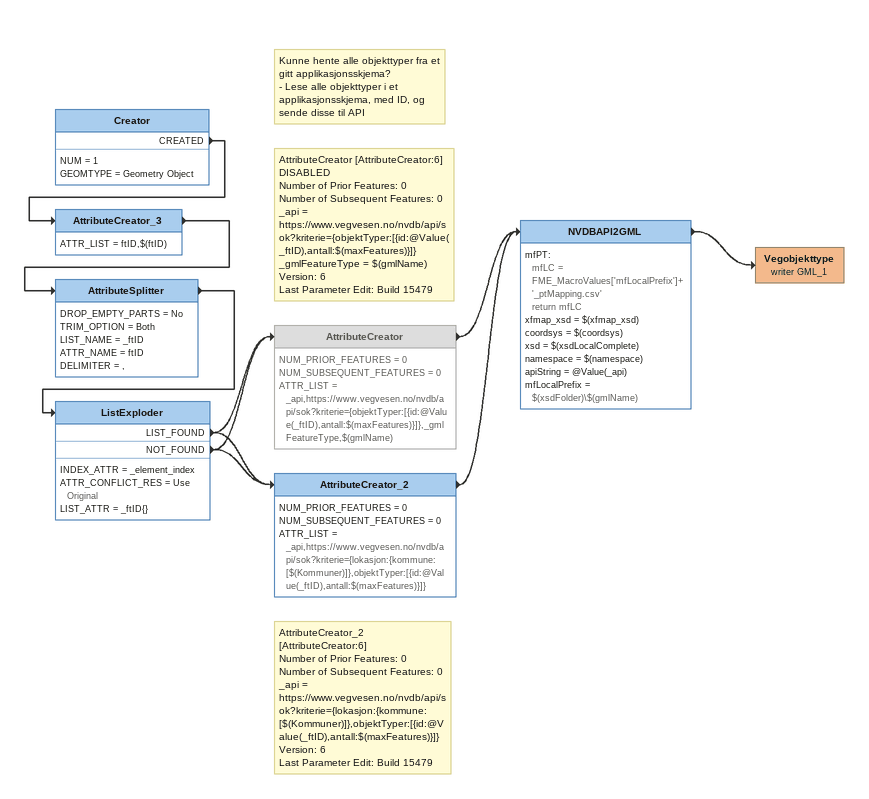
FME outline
Creator
    NUM = 1
    GEOMTYPE = Geometry Object
    CREATED -> AttributeCreator_3
AttributeCreator_3
    ATTR_LIST = ftID,$(ftID)
    -> AttributeSplitter
AttributeSplitter
    DROP_EMPTY_PARTS = No
    TRIM_OPTION = Both
    LIST_NAME = _ftID
    ATTR_NAME = ftID
    DELIMITER = ,
    -> ListExploder
ListExploder
    INDEX_ATTR = _element_index
    ATTR_CONFLICT_RES = Use Original
    LIST_ATTR = _ftID{}
    LIST_FOUND -> AttributeCreator
    LIST_FOUND -> AttributeCreator_2
    NOT_FOUND -> AttributeCreator_2
    NOT_FOUND -> AttributeCreator
Note: Kunne hente alle objekttyper fra et gitt applikasjonsskjema? / - Lese alle objekttyper i et applikasjonsskjema, med ID, og sende disse til API
Note: AttributeCreator [AttributeCreator:6] / DISABLED / Number of Prior Features: 0 / Number of Subsequent Features: 0 / _api = https://www.vegvesen.no/nvdb/api/sok?kriterie={objektTyper:[{id:@Value(_ftID),antall:$(maxFeatures)}]} / _gmlFeatureType = $(gmlName) / Version: 6 / Last Parameter Edit: Build 15479
AttributeCreator [off]
    NUM_PRIOR_FEATURES = 0
    NUM_SUBSEQUENT_FEATURES = 0
    ATTR_LIST = _api,https://www.vegvesen.no/nvdb/api/sok?kriterie={objektTyper:[{id:@Value(_ftID),antall:$(maxFeatures)}]},_gmlFeatureType,$(gmlName)
    -> NVDBAPI2GML
Note: AttributeCreator_2 [AttributeCreator:6] / Number of Prior Features: 0 / Number of Subsequent Features: 0 / _api = https://www.vegvesen.no/nvdb/api/sok?kriterie={lokasjon:{kommune: [$(Kommuner)]},objektTyper:[{id:@Value(_ftID),antall:$(maxFeatures)}]} / Version: 6 / Last Parameter Edit: Build 15479
AttributeCreator_2
    NUM_PRIOR_FEATURES = 0
    NUM_SUBSEQUENT_FEATURES = 0
    ATTR_LIST = _api,https://www.vegvesen.no/nvdb/api/sok?kriterie={lokasjon:{kommune: [$(Kommuner)]},objektTyper:[{id:@Value(_ftID),antall:$(maxFeatures)}]}
    -> NVDBAPI2GML
NVDBAPI2GML
    mfPT:
      mfLC = FME_MacroValues['mfLocalPrefix']+ '_ptMapping.csv'
      return mfLC
    xfmap_xsd = $(xfmap_xsd)
    coordsys = $(coordsys)
    xsd = $(xsdLocalComplete)
    namespace = $(namespace)
    apiString = @Value(_api)
    mfLocalPrefix = $(xsdFolder)\$(gmlName)
    -> Vegobjekttype (writer GML_1)
Vegobjekttype (writer GML_1)
